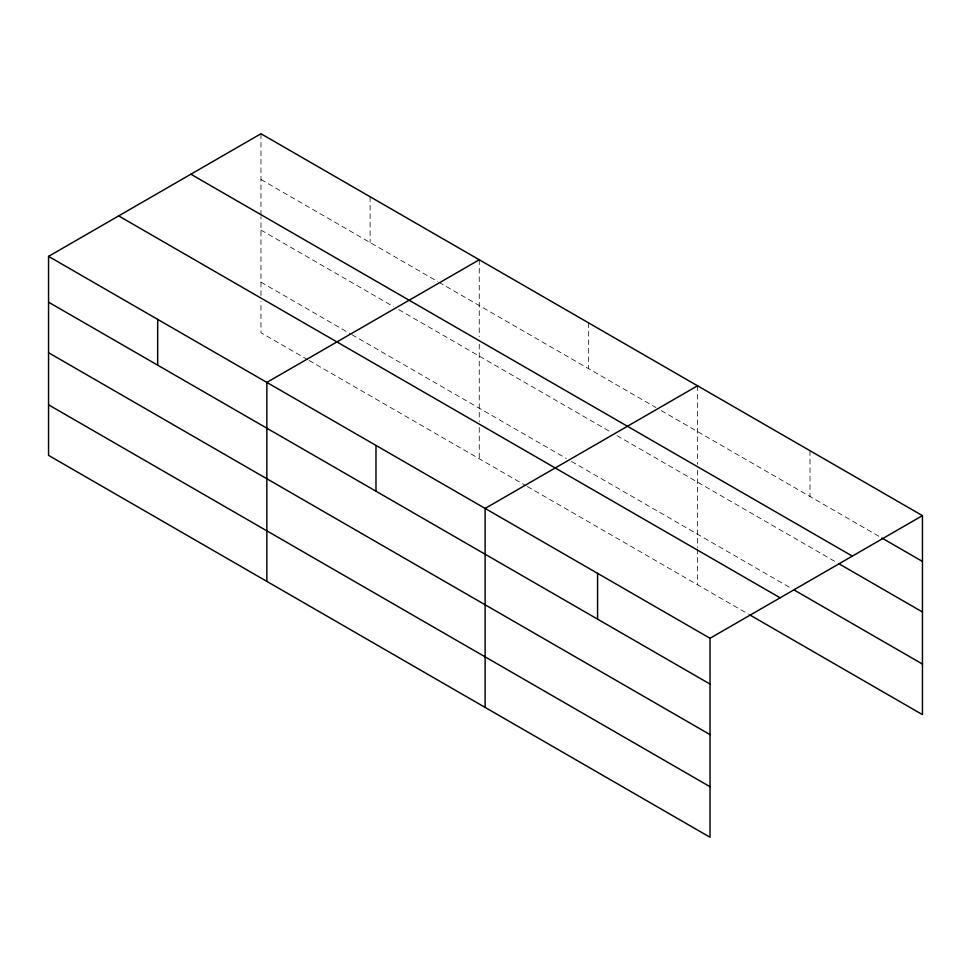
<?xml version="1.0" encoding="UTF-8"?>
<svg xmlns="http://www.w3.org/2000/svg" width="971" height="971" viewBox="0 0 971 971"><rect width="100%" height="100%" fill="white"/><g stroke="black" fill="none" stroke-linecap="round" stroke-linejoin="round"><path stroke-width="0.73" stroke-dasharray="4.86 3.64" d="M260.968 295.548L260.968 216.703M260.968 215.21L260.968 133.743M260.968 179.526L437.678 281.554M438.977 282.294L655.971 407.577M661.166 410.575L880.612 537.266M260.968 230.078L393.498 306.593M398.693 309.603L611.791 432.629M616.986 435.627L836.152 562.16M260.968 282.16L350.628 333.927M351.927 334.679L566.311 458.458M571.506 461.456L791.693 588.572M307.746 359.731L260.968 332.725L260.968 301.496M309.045 360.472L526.039 485.755M527.338 486.507L748.544 614.218M809.996 450.714L809.996 496.509M697.542 385.79L697.542 464.296M697.542 470.243L697.542 547.608M697.542 549.088L697.542 584.773M588.402 322.785L588.402 368.567M479.261 259.767L479.261 336.779M479.261 344.207L479.261 421.572M479.261 427.519L479.261 458.749M370.109 196.749L370.109 242.544"/><path stroke-width="1.46" d="M710.032 734.622L710.032 638.275L48.55 256.38L48.55 455.363L710.032 837.257L710.032 734.622L48.55 352.716M749.855 614.971L922.45 714.62L922.45 515.637L260.968 133.743L48.55 256.38M479.261 259.767L266.843 382.404L266.843 581.386M697.542 385.79L485.124 508.428L485.124 707.41M710.032 638.275L922.45 515.637M881.911 538.031L922.45 561.432M190.874 174.21L852.356 556.116M838.762 563.666L922.45 611.985M794.302 590.089L922.45 664.067M118.644 215.902L780.126 597.808M48.55 302.163L710.032 684.07M48.55 404.81L710.032 786.704M597.578 573.351L597.578 619.146M375.983 445.422L375.983 491.205M157.69 319.386L157.69 365.181"/></g></svg>
